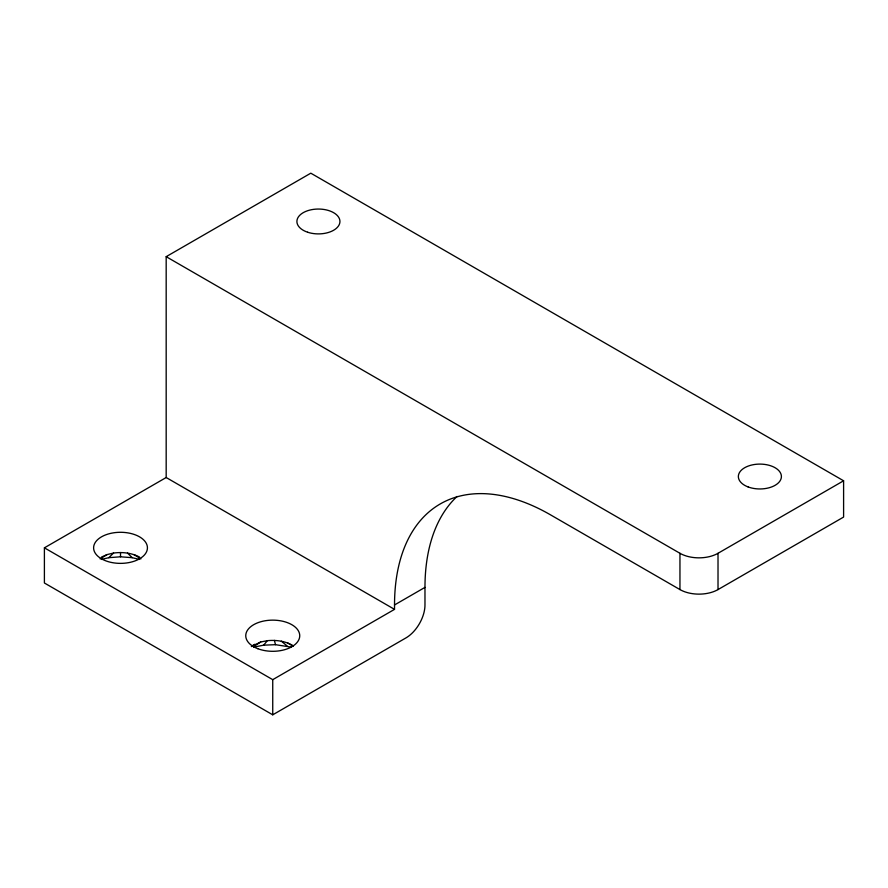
<?xml version="1.0" encoding="UTF-8"?>
<svg xmlns="http://www.w3.org/2000/svg" width="888" height="888" viewBox="0 0 888 888"><rect width="100%" height="100%" fill="white"/><g stroke="black" fill="none" stroke-linecap="round" stroke-linejoin="round"><path stroke-width="1.33" d="M253.702 647.152L263.669 645.165L267.355 640.67C276.124 639.837 285.303 641.003 292.951 645.609M101.476 559.429L108.769 557.686L113.553 553.046C122.366 551.881 131.613 552.836 139.538 557.065M251.382 646.575L260.695 641.991L267.355 640.67M253.48 646.719L260.695 641.991M100.133 558.874L107.06 554.589L113.553 553.046M394.527 609.357L166.178 477.522L166.178 256.676L310.8 173.182L843.6 480.785L843.6 517.071L718.015 589.577A26.906 15.54 0 0 1 679.953 589.577L550.56 514.874A220.668 127.406 60 0 0 394.527 604.961L394.527 609.357L272.738 679.664L44.4 547.829L44.4 582.994L272.738 714.818L405.938 637.917A26.906 15.54 -60 0 0 424.975 604.961L424.975 587.379A220.668 127.406 60 0 1 457.065 496.459M44.4 547.829L166.178 477.522M394.527 604.961L424.975 587.379M166.178 256.676L679.953 553.291A26.906 15.54 0 0 0 718.015 553.291L843.6 480.785M251.515 646.164L254.856 644.266M101.487 557.065L107.06 554.589M108.769 557.686L120.513 556.798L132.257 557.686L139.549 559.429M263.669 645.165L275.502 644.688L291.153 647.119M287.634 642.934L293.295 646.298M133.966 554.589L140.892 558.874M281.307 641.158L287.157 645.987M127.484 553.046L132.257 557.686M274.381 640.381L275.502 644.688M718.015 553.291L718.015 589.577M679.953 553.291L679.953 589.577M272.738 679.664L272.738 714.818M120.513 552.514L120.513 556.798M101.487 558.818A26.906 15.54 0 0 0 146.509 551.859A26.906 15.54 0 0 0 113.553 532.822A26.906 15.54 0 0 0 101.487 558.818M257.853 648.717A26.995 15.584 0 0 0 299.689 636.674A26.995 15.584 0 0 0 260.695 621.778A26.995 15.584 0 0 0 257.853 648.717M307.648 232.234A21.523 12.432 0 0 0 339.938 221.467A21.523 12.432 0 0 0 307.648 210.711A21.523 12.432 0 0 0 307.648 232.234M748.129 486.946A21.523 12.432 0 0 0 781.373 477.189A21.523 12.432 0 0 0 750.127 465.445A21.523 12.432 0 0 0 748.129 486.946"/></g></svg>
